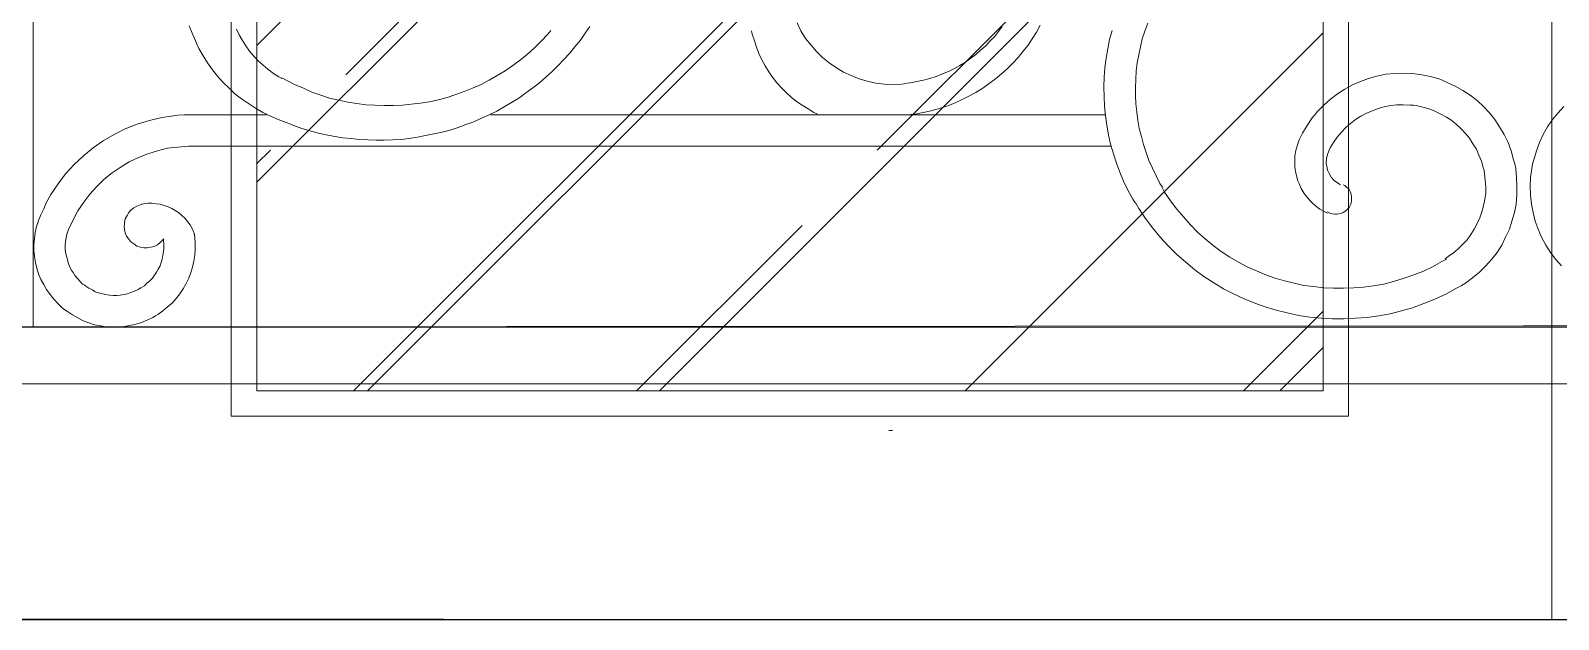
# Model space of a CAD drawing. Header units: millimetres. Extents: x -9564 to 494436, y -140371 to 4257.
# Drawn here: x 110.284 to 110.885, y 116.946 to 117.178 of the extents above; entities that cross this region are included whole.
import ezdxf
from ezdxf.enums import TextEntityAlignment as Align

# ---------------------------------------------------------------- set-up
doc = ezdxf.new("R2010")
doc.units = ezdxf.units.MM
doc.header["$MEASUREMENT"] = 0
doc.linetypes.add('HIDDEN2', pattern=[0.1875, 0.125, -0.0625])
doc.linetypes.add('SLD-Solid', pattern=[0])
for name, color, linetype, lineweight in [('0.05', 252, 'Continuous', 5), ('09-Arsiran', 8, 'Continuous', 5), ('AS', 8, 'HIDDEN2', 5), ('DOOR OPENING', 4, 'SLD-Solid', 5), ('XR-KOP A3_MOZART$0$A-TXTKOP', 3, 'Continuous', 5)]:
    doc.layers.add(name, color=color, linetype=linetype, lineweight=lineweight)
doc.styles.add('HAND', font='ROMAND.SHX', dxfattribs={"width": 0.8, "height": 250})
doc.styles.add('XR-KOP A3_MOZART$0$ROMAND', font='romand.shx', dxfattribs={"height": 2, "bigfont": 'bigfont.shx'})

# ---------------------------------------------------------------- blocks, each defined once
blk = doc.blocks.new('j1')
at = {"layer": '09-Arsiran'}
h = blk.add_hatch(dxfattribs=at)
h.set_pattern_fill('AR-RROOF', color=256, scale=0.005, angle=45)
h.set_pattern_definition([(45, (0.02591, 0), (0.107763073, 0.287368196), [1.905, -0.254, 0.635, -0.127]), (45, (0.10044, 0.16434), (-0.20923997, 0.029634845), [0.381, -0.04191, 0.762, -0.09525]), (45, (-0.005524, 0.12123), (0.406805602, 0.527141034), [1.016, -0.1778, 0.508, -0.127])])
h.paths.add_polyline_path([(343.988, 201.51922), (343.93007, 201.51922), (343.5702, 201.51922), (343.5702, 200.72589), (343.988, 200.72589)])
h.paths.add_polyline_path([(343.5702, 199.91256), (343.988, 199.91256), (343.988, 200.70589), (343.5702, 200.70589)])
h.paths.add_polyline_path([(343.5702, 199.89256), (343.5702, 199.04853), (343.93007, 199.04853), (343.988, 199.04853), (343.988, 199.89256)])
h.paths.add_polyline_path([(342.9704, 199.04853), (343.22033, 199.04853), (343.3902, 199.04853), (343.3902, 199.89256), (343.22033, 199.89256), (342.9704, 199.89256)])
h.paths.add_polyline_path([(343.3902, 200.70589), (343.22033, 200.70589), (342.9704, 200.70589), (342.9704, 199.91256), (343.22033, 199.91256), (343.3902, 199.91256)])
h.paths.add_polyline_path([(342.9704, 200.72589), (343.22033, 200.72589), (343.3902, 200.72589), (343.3902, 201.51922), (343.22033, 201.51922), (342.9704, 201.51922)])
at = {"layer": 'DOOR OPENING'}
blk.add_line((343.4802, 201.60922), (343.4802, 198.95853), dxfattribs=at)
for points in [[(342.9604, 201.52922), (342.9604, 199.03853), (343.4002, 199.03853), (343.4002, 201.52922)], [(343.3902, 200.70589), (343.3902, 199.04853), (343.22033, 199.04853), (342.9704, 199.04853), (342.9704, 200.70589), (343.22033, 200.70589)]]:
    blk.add_lwpolyline(points, close=True, dxfattribs=at)
blk = doc.blocks.new('DRHRH')
at = {"layer": '0.05'}
for p, q in [((672.788, -35.3462), (672.788, -30.7508)), ((673.6124, -33.7534), (673.628, -33.7935)), ((673.628, -33.7935), (673.646, -33.8338)), ((673.8627, -33.7712), (673.876, -33.8025)), ((673.876, -33.8025), (673.8939, -33.8315)), ((675.4712, -33.836), (675.5069, -33.798)), ((675.5069, -33.798), (675.5225, -33.7779)), ((675.6789, -33.8292), (675.7035, -33.7935)), ((675.7035, -33.7935), (675.7281, -33.7578)), ((676.5815, -33.7801), (676.5859, -33.798)), ((676.5859, -33.798), (676.5972, -33.8338)), ((676.8227, -33.7377), (676.8429, -33.7801)), ((676.8429, -33.7801), (676.8674, -33.8204)), ((677.866, -33.8114), (677.8861, -33.7847)), ((677.8861, -33.7847), (677.9063, -33.7578)), ((678.0648, -33.8225), (678.0873, -33.7868)), ((678.0873, -33.7868), (678.1073, -33.7511)), ((678.4871, -33.7779), (678.4737, -33.8271)), ((678.6591, -33.7824), (678.6457, -33.8225)), ((678.6748, -33.74), (678.6591, -33.7824)), ((673.646, -33.8338), (673.6638, -33.874)), ((673.6638, -33.874), (673.6861, -33.9119)), ((673.8939, -33.8315), (673.9118, -33.8605)), ((673.9118, -33.8605), (673.9318, -33.8874)), ((673.9318, -33.8874), (673.9543, -33.9142)), ((675.3996, -33.903), (675.4354, -33.8695)), ((675.4354, -33.8695), (675.4712, -33.836)), ((675.6231, -33.8985), (675.6499, -33.8651)), ((675.6499, -33.8651), (675.6789, -33.8292)), ((676.5972, -33.8338), (676.6083, -33.8672)), ((676.6083, -33.8672), (676.6217, -33.9008)), ((676.8674, -33.8204), (676.8965, -33.8561)), ((676.8965, -33.8561), (676.9255, -33.8897)), ((676.9255, -33.8897), (676.9567, -33.9208)), ((677.7677, -33.9052), (677.7923, -33.8829)), ((677.7923, -33.8829), (677.8191, -33.8605)), ((677.8191, -33.8605), (677.8414, -33.836)), ((677.8414, -33.836), (677.866, -33.8114)), ((677.9911, -33.9208), (678.0157, -33.8897)), ((678.0157, -33.8897), (678.0425, -33.8561)), ((678.0425, -33.8561), (678.0648, -33.8225)), ((678.4648, -33.8762), (678.4558, -33.9254)), ((678.4737, -33.8271), (678.4648, -33.8762)), ((678.6368, -33.8651), (678.6278, -33.9075)), ((678.6457, -33.8225), (678.6368, -33.8651)), ((673.6861, -33.9119), (673.7084, -33.9499)), ((673.7084, -33.9499), (673.7353, -33.9857)), ((673.9543, -33.9142), (673.9766, -33.9388)), ((673.9766, -33.9388), (674.0034, -33.9611)), ((674.0034, -33.9611), (674.028, -33.9834)), ((675.2812, -33.9924), (675.3215, -33.9634)), ((675.3215, -33.9634), (675.3617, -33.9342)), ((675.3617, -33.9342), (675.3996, -33.903)), ((675.5292, -33.9947), (675.5605, -33.9634)), ((675.5605, -33.9634), (675.5918, -33.9321)), ((675.5918, -33.9321), (675.6231, -33.8985)), ((676.6217, -33.9008), (676.6373, -33.9342)), ((676.6373, -33.9342), (676.6552, -33.9655)), ((676.6552, -33.9655), (676.673, -33.9968)), ((676.9567, -33.9208), (676.9926, -33.9499)), ((676.9926, -33.9499), (677.0305, -33.9767)), ((677.6538, -33.9789), (677.6828, -33.9634)), ((677.6828, -33.9634), (677.7119, -33.9455)), ((677.7119, -33.9455), (677.741, -33.9254)), ((677.741, -33.9254), (677.7677, -33.9052)), ((677.9331, -33.9812), (677.9621, -33.9521)), ((677.9621, -33.9521), (677.9911, -33.9208)), ((678.4558, -33.9254), (678.4491, -33.9767)), ((678.619, -33.9499), (678.6144, -33.9924)), ((678.6278, -33.9075), (678.619, -33.9499)), ((673.7353, -33.9857), (673.7621, -34.0192)), ((673.7621, -34.0192), (673.7911, -34.0527)), ((673.7911, -34.0527), (673.8224, -34.0817)), ((674.028, -33.9834), (674.057, -34.0058)), ((674.057, -34.0058), (674.086, -34.0237)), ((674.086, -34.0237), (674.1017, -34.0325)), ((674.1017, -34.0281), (674.124, -34.0415)), ((674.124, -34.0415), (674.1687, -34.0638)), ((675.1539, -34.0638), (675.1964, -34.0415)), ((675.1964, -34.0415), (675.2388, -34.0169)), ((675.2388, -34.0169), (675.2812, -33.9924)), ((675.4622, -34.0549), (675.4958, -34.0259)), ((675.4958, -34.0259), (675.5292, -33.9947)), ((676.673, -33.9968), (676.6932, -34.0259)), ((676.6932, -34.0259), (676.7155, -34.0549)), ((677.0305, -33.9767), (677.0684, -33.9991)), ((677.0684, -33.9991), (677.1087, -34.0169)), ((677.1087, -34.0169), (677.1512, -34.0348)), ((677.1512, -34.0348), (677.1936, -34.0459)), ((677.1936, -34.0459), (677.2383, -34.0571)), ((677.4214, -34.0549), (677.455, -34.0482)), ((677.455, -34.0482), (677.4907, -34.0415)), ((677.4907, -34.0415), (677.5243, -34.0325)), ((677.5243, -34.0325), (677.5577, -34.0214)), ((677.5577, -34.0214), (677.5913, -34.008)), ((677.5913, -34.008), (677.6226, -33.9947)), ((677.6226, -33.9947), (677.6538, -33.9789)), ((677.837, -34.0594), (677.8705, -34.0348)), ((677.8705, -34.0348), (677.9018, -34.008)), ((677.9018, -34.008), (677.9331, -33.9812)), ((678.4447, -34.0259), (678.4424, -34.0772)), ((678.4491, -33.9767), (678.4447, -34.0259)), ((678.6122, -34.0371), (678.61, -34.0795)), ((678.6144, -33.9924), (678.6122, -34.0371)), ((679.7985, -34.0482), (679.7561, -34.0661)), ((679.8409, -34.0325), (679.7985, -34.0482)), ((679.8856, -34.0192), (679.8409, -34.0325)), ((679.9325, -34.0102), (679.8856, -34.0192)), ((679.9795, -34.0058), (679.9325, -34.0102)), ((680.0263, -34.0035), (679.9795, -34.0058)), ((680.0733, -34.0058), (680.0263, -34.0035)), ((680.0979, -34.0102), (680.0733, -34.0058)), ((680.1225, -34.0125), (680.0979, -34.0102)), ((680.167, -34.0214), (680.1225, -34.0125)), ((680.214, -34.0348), (680.167, -34.0214)), ((680.2565, -34.0527), (680.214, -34.0348)), ((680.2989, -34.0728), (680.2565, -34.0527)), ((673.8224, -34.0817), (673.8537, -34.113)), ((673.8537, -34.113), (673.8894, -34.1398)), ((674.1687, -34.0638), (674.2156, -34.0839)), ((674.2156, -34.0839), (674.2603, -34.1041)), ((674.2603, -34.1041), (674.3073, -34.1197)), ((674.3073, -34.1197), (674.3541, -34.1354)), ((674.9282, -34.1442), (674.9752, -34.1331)), ((674.9752, -34.1331), (675.0198, -34.1175)), ((675.0198, -34.1175), (675.0645, -34.1018)), ((675.0645, -34.1018), (675.1092, -34.0839)), ((675.1092, -34.0839), (675.1539, -34.0638)), ((675.3528, -34.1354), (675.3728, -34.1219)), ((675.3728, -34.1219), (675.3908, -34.1085)), ((675.3908, -34.1085), (675.4265, -34.0817)), ((675.4265, -34.0817), (675.4622, -34.0549)), ((676.7155, -34.0549), (676.74, -34.0817)), ((676.74, -34.0817), (676.7646, -34.1064)), ((676.7646, -34.1064), (676.7915, -34.1309)), ((676.7915, -34.1309), (676.8205, -34.1532)), ((677.2383, -34.0571), (677.2852, -34.0617)), ((677.2852, -34.0617), (677.3299, -34.0638)), ((677.3299, -34.0638), (677.3769, -34.0617)), ((677.3769, -34.0617), (677.4014, -34.0594)), ((677.4036, -34.0571), (677.4214, -34.0549)), ((677.6918, -34.1442), (677.7297, -34.1264)), ((677.7297, -34.1264), (677.7677, -34.1064)), ((677.7677, -34.1064), (677.8035, -34.0839)), ((677.8035, -34.0839), (677.837, -34.0594)), ((678.4424, -34.0772), (678.4447, -34.1287)), ((678.4447, -34.1287), (678.447, -34.1778)), ((678.61, -34.0795), (678.61, -34.1219)), ((678.61, -34.1219), (678.6122, -34.1667)), ((679.6779, -34.113), (679.6399, -34.1421)), ((679.7158, -34.0884), (679.6779, -34.113)), ((679.7561, -34.0661), (679.7158, -34.0884)), ((680.3392, -34.0951), (680.2989, -34.0728)), ((680.3772, -34.1197), (680.3392, -34.0951)), ((680.415, -34.1488), (680.3772, -34.1197)), ((673.8894, -34.1398), (673.9251, -34.1644)), ((673.9251, -34.1644), (673.9631, -34.1889)), ((673.9631, -34.1889), (674.0011, -34.2114)), ((674.0011, -34.2114), (674.0213, -34.2202)), ((674.3541, -34.1354), (674.4033, -34.1465)), ((674.4033, -34.1465), (674.4502, -34.1577)), ((674.4502, -34.1577), (674.4971, -34.1644)), ((674.4971, -34.1644), (674.5462, -34.1711)), ((674.5462, -34.1711), (674.5931, -34.1734)), ((674.5931, -34.1734), (674.6424, -34.1755)), ((674.6424, -34.1755), (674.6915, -34.1755)), ((674.6915, -34.1755), (674.7384, -34.1734)), ((674.7384, -34.1734), (674.7852, -34.1688)), ((674.7852, -34.1688), (674.8344, -34.1621)), ((674.8344, -34.1621), (674.8814, -34.1555)), ((674.8814, -34.1555), (674.9282, -34.1442)), ((675.1964, -34.2247), (675.2365, -34.2046)), ((675.2365, -34.2046), (675.2768, -34.1822)), ((675.2768, -34.1822), (675.3148, -34.1599)), ((675.3148, -34.1599), (675.3528, -34.1354)), ((676.8205, -34.1532), (676.8496, -34.1734)), ((676.8496, -34.1734), (676.8809, -34.1934)), ((676.8809, -34.1934), (676.9122, -34.2114)), ((676.9122, -34.2114), (676.93, -34.2202)), ((677.446, -34.2202), (677.4884, -34.2114)), ((677.4884, -34.2114), (677.531, -34.2024)), ((677.531, -34.2024), (677.5734, -34.1912)), ((677.5734, -34.1912), (677.6136, -34.1778)), ((677.6136, -34.1778), (677.6538, -34.1621)), ((677.6538, -34.1621), (677.6918, -34.1442)), ((678.447, -34.1778), (678.4514, -34.2292)), ((678.6122, -34.1667), (678.6167, -34.2091)), ((678.6167, -34.2091), (678.6234, -34.2538)), ((679.5729, -34.2046), (679.5438, -34.2404)), ((679.6063, -34.1711), (679.5729, -34.2046)), ((679.6399, -34.1421), (679.6063, -34.1711)), ((679.8611, -34.2024), (679.8298, -34.2158)), ((679.8923, -34.1912), (679.8611, -34.2024)), ((679.9236, -34.1822), (679.8923, -34.1912)), ((679.9571, -34.1755), (679.9236, -34.1822)), ((679.9906, -34.1711), (679.9571, -34.1755)), ((680.0242, -34.1711), (679.9906, -34.1711)), ((680.0599, -34.1734), (680.0242, -34.1711)), ((680.0778, -34.1734), (680.0599, -34.1734)), ((680.0933, -34.1755), (680.0778, -34.1734)), ((680.1269, -34.1845), (680.0933, -34.1755)), ((680.1605, -34.1934), (680.1269, -34.1845)), ((680.1917, -34.2046), (680.1605, -34.1934)), ((680.2229, -34.2202), (680.1917, -34.2046)), ((680.4486, -34.1801), (680.415, -34.1488)), ((680.4799, -34.2135), (680.4486, -34.1801)), ((680.5089, -34.2492), (680.4799, -34.2135)), ((680.8417, -34.2135), (680.8127, -34.2492)), ((680.873, -34.1801), (680.8417, -34.2135)), ((673.3376, -34.2738), (673.2751, -34.2984)), ((673.4024, -34.2538), (673.3376, -34.2738)), ((673.4672, -34.2381), (673.4024, -34.2538)), ((673.5186, -34.2314), (673.4672, -34.2381)), ((673.5521, -34.2269), (673.5186, -34.2314)), ((673.5856, -34.2247), (673.5521, -34.2269)), ((673.6214, -34.2247), (673.5856, -34.2247)), ((674.0213, -34.2247), (673.6191, -34.2247)), ((673.637, -34.2247), (673.6214, -34.2247)), ((674.019, -34.2202), (674.0391, -34.2292)), ((674.0391, -34.2292), (674.0816, -34.2492)), ((674.0816, -34.2492), (674.124, -34.2649)), ((674.124, -34.2649), (674.1643, -34.2805)), ((674.1643, -34.2805), (674.2067, -34.2962)), ((674.9908, -34.3051), (675.0332, -34.2918)), ((675.0332, -34.2918), (675.0735, -34.2761)), ((675.0735, -34.2761), (675.1159, -34.2605)), ((675.1159, -34.2605), (675.1561, -34.2425)), ((675.1561, -34.2425), (675.1964, -34.2247)), ((678.4491, -34.2247), (675.2054, -34.2247)), ((677.4237, -34.2225), (677.446, -34.2202)), ((678.4514, -34.2292), (678.4581, -34.2784)), ((678.4581, -34.2784), (678.467, -34.3297)), ((678.6234, -34.2538), (678.6301, -34.2962)), ((679.5171, -34.2805), (679.4925, -34.3208)), ((679.5438, -34.2404), (679.5171, -34.2805)), ((679.7203, -34.2918), (679.6979, -34.3164)), ((679.7449, -34.2694), (679.7203, -34.2918)), ((679.7716, -34.2492), (679.7449, -34.2694)), ((679.8008, -34.2314), (679.7716, -34.2492)), ((679.8298, -34.2158), (679.8008, -34.2314)), ((680.252, -34.2359), (680.2229, -34.2202)), ((680.281, -34.2538), (680.252, -34.2359)), ((680.3056, -34.2761), (680.281, -34.2538)), ((680.3302, -34.2984), (680.3056, -34.2761)), ((680.5335, -34.2872), (680.5089, -34.2492)), ((680.558, -34.3275), (680.5335, -34.2872)), ((680.7859, -34.2872), (680.7636, -34.3275)), ((680.8127, -34.2492), (680.7859, -34.2872)), ((673.1589, -34.3609), (673.1053, -34.3989)), ((673.217, -34.3275), (673.1589, -34.3609)), ((673.2751, -34.2984), (673.217, -34.3275)), ((674.2067, -34.2962), (674.2514, -34.3096)), ((674.2514, -34.3096), (674.2938, -34.3208)), ((674.2938, -34.3208), (674.3363, -34.3297)), ((674.3363, -34.3297), (674.381, -34.3386)), ((674.381, -34.3386), (674.4234, -34.3454)), ((674.4234, -34.3454), (674.4681, -34.3498)), ((674.4681, -34.3498), (674.5105, -34.3542)), ((674.5105, -34.3542), (674.5552, -34.3565)), ((674.5552, -34.3565), (674.5998, -34.3588)), ((674.5998, -34.3588), (674.6424, -34.3588)), ((674.6424, -34.3588), (674.687, -34.3565)), ((674.687, -34.3565), (674.7317, -34.3542)), ((674.7317, -34.3542), (674.7741, -34.3498)), ((674.7741, -34.3498), (674.8188, -34.3431)), ((674.8188, -34.3431), (674.8612, -34.3342)), ((674.8612, -34.3342), (674.9037, -34.3252)), ((674.9037, -34.3252), (674.9484, -34.3164)), ((674.9484, -34.3164), (674.9908, -34.3051)), ((678.467, -34.3297), (678.4781, -34.3788)), ((678.6301, -34.2962), (678.6412, -34.3386)), ((678.6412, -34.3386), (678.6524, -34.3811)), ((679.4745, -34.3565), (679.4656, -34.3834)), ((679.4812, -34.3431), (679.4745, -34.3565)), ((679.4925, -34.3208), (679.4812, -34.3431)), ((679.6555, -34.3699), (679.6376, -34.3989)), ((679.6756, -34.3431), (679.6555, -34.3699)), ((679.6979, -34.3164), (679.6756, -34.3431)), ((680.3526, -34.3229), (680.3302, -34.2984)), ((680.3749, -34.3476), (680.3526, -34.3229)), ((680.3927, -34.3766), (680.3749, -34.3476)), ((680.5782, -34.3699), (680.558, -34.3275)), ((680.5939, -34.4146), (680.5782, -34.3699)), ((680.7435, -34.3699), (680.7279, -34.4146)), ((680.7636, -34.3275), (680.7435, -34.3699)), ((673.0539, -34.4414), (673.0047, -34.4861)), ((673.1053, -34.3989), (673.0539, -34.4414)), ((673.3443, -34.4504), (673.2952, -34.4726)), ((673.3934, -34.4302), (673.3443, -34.4504)), ((673.4449, -34.4146), (673.3934, -34.4302)), ((673.4984, -34.4012), (673.4449, -34.4146)), ((673.5521, -34.3945), (673.4984, -34.4012)), ((673.608, -34.3901), (673.5521, -34.3945)), ((673.6347, -34.3901), (673.608, -34.3901)), ((678.4804, -34.3901), (673.6191, -34.3901)), ((678.4781, -34.3788), (678.4938, -34.4302)), ((678.4938, -34.4302), (678.5094, -34.4794)), ((678.6524, -34.3811), (678.6658, -34.4235)), ((678.6658, -34.4235), (678.6815, -34.4659)), ((679.4566, -34.4124), (679.4522, -34.4414)), ((679.4522, -34.4414), (679.4522, -34.4705)), ((679.4656, -34.3834), (679.4566, -34.4124)), ((679.6198, -34.4526), (679.6175, -34.4794)), ((679.6265, -34.4281), (679.6198, -34.4526)), ((679.6309, -34.4168), (679.6265, -34.4281)), ((679.6376, -34.3989), (679.6309, -34.4146)), ((680.4106, -34.4056), (680.3927, -34.3766)), ((680.424, -34.4369), (680.4106, -34.4056)), ((680.4375, -34.4682), (680.424, -34.4369)), ((680.6072, -34.4615), (680.5939, -34.4146)), ((680.7279, -34.4146), (680.7144, -34.4615)), ((672.96, -34.5352), (672.9199, -34.5889)), ((673.0047, -34.4861), (672.96, -34.5352)), ((673.2059, -34.5308), (673.1634, -34.5642)), ((673.2483, -34.5018), (673.2059, -34.5308)), ((673.2952, -34.4726), (673.2483, -34.5018)), ((678.5094, -34.4794), (678.5274, -34.5264)), ((678.5274, -34.5264), (678.5474, -34.5755)), ((678.6815, -34.4659), (678.6994, -34.5062)), ((678.6994, -34.5062), (678.7194, -34.5464)), ((679.4522, -34.4705), (679.4522, -34.5018)), ((679.4522, -34.5018), (679.4566, -34.5308)), ((679.4566, -34.5308), (679.4634, -34.5598)), ((679.6175, -34.4794), (679.6221, -34.5039)), ((679.6221, -34.5039), (679.6242, -34.5174)), ((679.6242, -34.5174), (679.6309, -34.5308)), ((679.6309, -34.5308), (679.6443, -34.5531)), ((680.4463, -34.5018), (680.4375, -34.4682)), ((680.4509, -34.5174), (680.4463, -34.5018)), ((680.453, -34.5352), (680.4509, -34.5174)), ((680.4576, -34.5688), (680.453, -34.5352)), ((680.6139, -34.4838), (680.6072, -34.4615)), ((680.6184, -34.5085), (680.6139, -34.4838)), ((680.6229, -34.5554), (680.6184, -34.5085)), ((680.7033, -34.5085), (680.6966, -34.5554)), ((680.7077, -34.4838), (680.7033, -34.5085)), ((680.7144, -34.4615), (680.7077, -34.4838)), ((672.9199, -34.5889), (672.8819, -34.6446)), ((673.1254, -34.6022), (673.0874, -34.6425)), ((673.1634, -34.5642), (673.1254, -34.6022)), ((678.5474, -34.5755), (678.5698, -34.6224)), ((678.7194, -34.5464), (678.7395, -34.5866)), ((678.7395, -34.5866), (678.753, -34.6068)), ((678.7507, -34.6089), (678.7641, -34.6335)), ((679.4634, -34.5598), (679.4679, -34.5732)), ((679.4679, -34.5732), (679.4745, -34.5866)), ((679.4745, -34.5866), (679.4858, -34.6135)), ((679.4858, -34.6135), (679.5014, -34.6402)), ((679.6443, -34.5531), (679.6599, -34.5709)), ((679.6599, -34.5709), (679.6823, -34.5866)), ((679.6823, -34.5866), (679.6935, -34.5934)), ((679.7158, -34.5978), (679.7069, -34.5934)), ((679.7248, -34.6068), (679.7158, -34.5978)), ((679.7338, -34.6135), (679.7248, -34.6068)), ((679.7403, -34.6224), (679.7338, -34.6135)), ((680.4597, -34.6045), (680.4576, -34.5688)), ((680.4597, -34.6381), (680.4597, -34.6045)), ((680.625, -34.6022), (680.6229, -34.5554)), ((680.625, -34.6492), (680.625, -34.6022)), ((680.6966, -34.5554), (680.6943, -34.6022)), ((680.6943, -34.6022), (680.6966, -34.6492)), ((672.8573, -34.6894), (672.8439, -34.7206)), ((672.8819, -34.6446), (672.8573, -34.6894)), ((673.0562, -34.6849), (673.0249, -34.7318)), ((673.0874, -34.6425), (673.0562, -34.6849)), ((673.3711, -34.6939), (673.36, -34.6961)), ((673.3934, -34.6916), (673.3711, -34.6939)), ((673.4159, -34.6916), (673.3934, -34.6916)), ((673.4381, -34.6939), (673.4159, -34.6916)), ((673.4583, -34.6961), (673.4381, -34.6939)), ((673.4806, -34.7028), (673.4583, -34.6961)), ((678.5698, -34.6224), (678.5965, -34.6693)), ((678.5965, -34.6693), (678.61, -34.6916)), ((678.6122, -34.6916), (678.6278, -34.7185)), ((678.7641, -34.6335), (678.7954, -34.6782)), ((678.7954, -34.6782), (678.8289, -34.7229)), ((679.5014, -34.6402), (679.5192, -34.6626)), ((679.5192, -34.6626), (679.5393, -34.6849)), ((679.5393, -34.6849), (679.5616, -34.7051)), ((679.7449, -34.6335), (679.7403, -34.6224)), ((679.7493, -34.6446), (679.7449, -34.6335)), ((679.7449, -34.7005), (679.7493, -34.6894)), ((679.7516, -34.6559), (679.7493, -34.6446)), ((679.7493, -34.6894), (679.7516, -34.6782)), ((679.7516, -34.6671), (679.7516, -34.6559)), ((679.7516, -34.6782), (679.7516, -34.6671)), ((680.4486, -34.7051), (680.4553, -34.6715)), ((680.4553, -34.6715), (680.4597, -34.6381)), ((680.6117, -34.7408), (680.6206, -34.6961)), ((680.6206, -34.6961), (680.625, -34.6492)), ((680.6966, -34.6492), (680.701, -34.6961)), ((680.701, -34.6961), (680.71, -34.7408)), ((672.8283, -34.7519), (672.8172, -34.7832)), ((672.8439, -34.7206), (672.8283, -34.7519)), ((673.0003, -34.7788), (672.9757, -34.8302)), ((673.0249, -34.7318), (673.0003, -34.7788)), ((673.2751, -34.7743), (673.2706, -34.7922)), ((673.284, -34.7564), (673.2751, -34.7743)), ((673.293, -34.7408), (673.284, -34.7564)), ((673.3041, -34.7274), (673.293, -34.7408)), ((673.3197, -34.7162), (673.3041, -34.7274)), ((673.3354, -34.7072), (673.3197, -34.7162)), ((673.3533, -34.7005), (673.3354, -34.7072)), ((673.3622, -34.6983), (673.3533, -34.7005)), ((673.5007, -34.7095), (673.4806, -34.7028)), ((673.5209, -34.7185), (673.5007, -34.7095)), ((673.5387, -34.7296), (673.5209, -34.7185)), ((673.5566, -34.7408), (673.5387, -34.7296)), ((673.5744, -34.7564), (673.5566, -34.7408)), ((673.5901, -34.7698), (673.5744, -34.7564)), ((673.6034, -34.7876), (673.5901, -34.7698)), ((678.6278, -34.7185), (678.6637, -34.7721)), ((678.6637, -34.7721), (678.7015, -34.8235)), ((678.8289, -34.7229), (678.8647, -34.7653)), ((678.8647, -34.7653), (678.9004, -34.8055)), ((679.5616, -34.7051), (679.5841, -34.7229)), ((679.5841, -34.7229), (679.6108, -34.7363)), ((679.6108, -34.7363), (679.6242, -34.7431)), ((679.6242, -34.7363), (679.6399, -34.7452)), ((679.6399, -34.7452), (679.6511, -34.7475)), ((679.6511, -34.7475), (679.6622, -34.7498)), ((679.6622, -34.7498), (679.6733, -34.7498)), ((679.6733, -34.7498), (679.6845, -34.7475)), ((679.6845, -34.7475), (679.6958, -34.7452)), ((679.6958, -34.7452), (679.7069, -34.7408)), ((679.7069, -34.7408), (679.7158, -34.7341)), ((679.7158, -34.7341), (679.7248, -34.7274)), ((679.7248, -34.7274), (679.7338, -34.7185)), ((679.7338, -34.7185), (679.7403, -34.7095)), ((679.7403, -34.7095), (679.7449, -34.7005)), ((680.415, -34.7989), (680.4285, -34.7676)), ((680.4285, -34.7676), (680.4396, -34.7363)), ((680.4396, -34.7363), (680.4486, -34.7051)), ((680.5983, -34.7855), (680.6117, -34.7408)), ((680.71, -34.7408), (680.7212, -34.7855)), ((672.7992, -34.8458), (672.7947, -34.8771)), ((672.8059, -34.8145), (672.7992, -34.8458)), ((672.8104, -34.7989), (672.8059, -34.8145)), ((672.8172, -34.7832), (672.8104, -34.8011)), ((672.9667, -34.8548), (672.9623, -34.8748)), ((672.9757, -34.8302), (672.9667, -34.8548)), ((672.969, -34.8458), (672.9667, -34.8548)), ((673.2706, -34.8033), (673.2684, -34.8122)), ((673.2684, -34.8122), (673.2706, -34.8302)), ((673.2706, -34.7922), (673.2706, -34.8033)), ((673.2706, -34.8302), (673.2751, -34.8481)), ((673.2751, -34.8481), (673.2817, -34.8659)), ((673.6169, -34.8055), (673.6034, -34.7876)), ((673.628, -34.8256), (673.6169, -34.8055)), ((673.637, -34.8458), (673.628, -34.8256)), ((673.6414, -34.8569), (673.637, -34.8458)), ((673.6414, -34.8703), (673.6393, -34.8548)), ((678.7015, -34.8235), (678.7418, -34.8726)), ((678.9004, -34.8055), (678.9384, -34.8435)), ((678.9384, -34.8435), (678.9786, -34.8793)), ((680.3615, -34.8838), (680.3816, -34.8569)), ((680.3816, -34.8569), (680.3995, -34.8279)), ((680.3995, -34.8279), (680.415, -34.7989)), ((680.5647, -34.8703), (680.5849, -34.8279)), ((680.5849, -34.8279), (680.5983, -34.7855)), ((680.7212, -34.7855), (680.7367, -34.8279)), ((680.7367, -34.8279), (680.7547, -34.8703)), ((672.7947, -34.8771), (672.7926, -34.9106)), ((672.7926, -34.9106), (672.7926, -34.9418)), ((672.96, -34.8926), (672.9579, -34.9128)), ((672.9579, -34.9128), (672.9579, -34.9329)), ((672.9579, -34.9329), (672.96, -34.9508)), ((672.9623, -34.8748), (672.96, -34.8926)), ((673.2817, -34.8659), (673.293, -34.8815)), ((673.293, -34.8815), (673.3041, -34.8949)), ((673.3041, -34.8949), (673.3197, -34.9061)), ((673.3197, -34.9061), (673.3354, -34.9172)), ((673.3354, -34.9172), (673.3443, -34.9195)), ((673.3443, -34.9195), (673.3533, -34.9239)), ((673.3533, -34.9239), (673.3734, -34.9262)), ((673.3734, -34.9262), (673.3913, -34.9262)), ((673.3913, -34.9262), (673.4091, -34.9239)), ((673.4091, -34.9239), (673.427, -34.9195)), ((673.427, -34.9195), (673.4449, -34.9106)), ((673.4449, -34.9106), (673.4583, -34.8993)), ((673.4583, -34.8993), (673.4717, -34.8859)), ((673.4717, -34.8859), (673.4784, -34.8793)), ((673.4761, -34.8905), (673.4761, -34.8793)), ((673.4784, -34.9083), (673.4761, -34.8905)), ((673.4761, -34.9485), (673.4784, -34.9285)), ((673.4784, -34.9285), (673.4784, -34.9083)), ((673.6437, -34.9039), (673.6414, -34.8703)), ((673.6414, -34.9663), (673.6437, -34.9352)), ((673.6437, -34.9352), (673.6437, -34.9039)), ((678.7418, -34.8726), (678.7842, -34.9172)), ((678.7842, -34.9172), (678.8289, -34.9619)), ((678.9786, -34.8793), (679.0211, -34.9151)), ((679.0211, -34.9151), (679.0635, -34.9463)), ((680.29, -34.953), (680.3146, -34.9329)), ((680.3146, -34.9329), (680.3392, -34.9083)), ((680.3392, -34.9083), (680.3615, -34.8838)), ((680.52, -34.9508), (680.5446, -34.9128)), ((680.5446, -34.9128), (680.5647, -34.8703)), ((680.7547, -34.8703), (680.777, -34.9128)), ((680.777, -34.9128), (680.8016, -34.9508)), ((672.7926, -34.9418), (672.7947, -34.9731)), ((672.7947, -34.9731), (672.8015, -35.0043)), ((672.8015, -35.0043), (672.8082, -35.0335)), ((672.96, -34.9508), (672.9646, -34.9709)), ((672.9646, -34.9709), (672.969, -34.9888)), ((672.969, -34.9888), (672.9735, -35.0066)), ((672.9735, -35.0066), (672.9802, -35.0245)), ((673.4583, -35.0222), (673.465, -35.0043)), ((673.465, -35.0043), (673.4694, -34.9865)), ((673.4694, -34.9865), (673.4739, -34.9663)), ((673.4739, -34.9663), (673.4761, -34.9485)), ((673.6303, -35.0289), (673.637, -34.9976)), ((673.637, -34.9976), (673.6414, -34.9663)), ((678.8289, -34.9619), (678.8758, -35.0022)), ((678.8758, -35.0022), (678.9228, -35.0423)), ((679.0635, -34.9463), (679.1082, -34.9753)), ((679.1082, -34.9753), (679.1551, -35.0022)), ((679.1551, -35.0022), (679.1998, -35.0268)), ((680.1783, -35.0268), (680.2275, -34.9999)), ((680.2275, -34.9999), (680.252, -34.9865)), ((680.2453, -34.9843), (680.2609, -34.9731)), ((680.2609, -34.9731), (680.29, -34.953)), ((680.4597, -35.0222), (680.491, -34.9888)), ((680.491, -34.9888), (680.52, -34.9508)), ((680.8016, -34.9508), (680.8306, -34.9888)), ((680.8306, -34.9888), (680.8597, -35.0222)), ((672.8082, -35.0335), (672.8172, -35.0648)), ((672.8172, -35.0648), (672.8283, -35.0938)), ((672.8283, -35.0938), (672.8439, -35.1206)), ((672.9802, -35.0245), (672.9892, -35.0423)), ((672.9892, -35.0423), (673.0003, -35.058)), ((673.0003, -35.058), (673.0092, -35.0736)), ((673.0092, -35.0736), (673.0226, -35.0893)), ((673.0226, -35.0893), (673.036, -35.1049)), ((673.389, -35.1139), (673.4047, -35.1005)), ((673.4047, -35.1005), (673.418, -35.087)), ((673.418, -35.087), (673.4293, -35.0715)), ((673.4293, -35.0715), (673.4404, -35.0558)), ((673.4404, -35.0558), (673.4493, -35.0402)), ((673.4493, -35.0402), (673.4583, -35.0222)), ((673.5968, -35.1161), (673.6101, -35.087)), ((673.6101, -35.087), (673.6214, -35.058)), ((673.6214, -35.058), (673.6303, -35.0289)), ((678.9228, -35.0423), (678.9719, -35.0781)), ((678.9719, -35.0781), (679.0232, -35.1116)), ((679.1998, -35.0268), (679.2489, -35.0491)), ((679.2489, -35.0491), (679.2981, -35.0692)), ((679.2981, -35.0692), (679.3472, -35.087)), ((679.3472, -35.087), (679.3964, -35.1005)), ((679.3964, -35.1005), (679.4478, -35.1139)), ((679.9728, -35.1049), (680.0242, -35.0893)), ((680.0242, -35.0893), (680.0755, -35.0715)), ((680.0755, -35.0715), (680.1269, -35.0513)), ((680.1269, -35.0513), (680.1783, -35.0268)), ((680.3526, -35.1139), (680.3905, -35.0848)), ((680.3905, -35.0848), (680.4263, -35.0558)), ((680.4263, -35.0558), (680.4597, -35.0222)), ((672.8439, -35.1206), (672.8596, -35.1473)), ((672.8596, -35.1473), (672.8774, -35.1742)), ((672.8774, -35.1742), (672.8976, -35.1988)), ((673.036, -35.1049), (673.0494, -35.1183)), ((673.0494, -35.1183), (673.0584, -35.1228)), ((673.0584, -35.1228), (673.0673, -35.1295)), ((673.0673, -35.1295), (673.083, -35.1406)), ((673.083, -35.1406), (673.1009, -35.1496)), ((673.1009, -35.1496), (673.1164, -35.1585)), ((673.1164, -35.1585), (673.1343, -35.1652)), ((673.1343, -35.1652), (673.1544, -35.1698)), ((673.1544, -35.1698), (673.1723, -35.1742)), ((673.1723, -35.1742), (673.1924, -35.1765)), ((673.1924, -35.1765), (673.2103, -35.1786)), ((673.2103, -35.1786), (673.2304, -35.1786)), ((673.2304, -35.1786), (673.2483, -35.1765)), ((673.2483, -35.1765), (673.2684, -35.1742)), ((673.2684, -35.1742), (673.2863, -35.1698)), ((673.2863, -35.1698), (673.3041, -35.163)), ((673.3041, -35.163), (673.3243, -35.1563)), ((673.3243, -35.1563), (673.3421, -35.1473)), ((673.3421, -35.1473), (673.3489, -35.1429)), ((673.3489, -35.1429), (673.3577, -35.1385)), ((673.3577, -35.1385), (673.3756, -35.1272)), ((673.3756, -35.1272), (673.389, -35.1139)), ((673.5431, -35.1943), (673.5633, -35.1698)), ((673.5633, -35.1698), (673.5811, -35.1429)), ((673.5811, -35.1429), (673.5968, -35.1161)), ((679.0232, -35.1116), (679.0747, -35.1429)), ((679.0747, -35.1429), (679.1282, -35.1698)), ((679.1282, -35.1698), (679.1841, -35.1965)), ((679.4478, -35.1139), (679.4991, -35.125)), ((679.4991, -35.125), (679.5505, -35.1318)), ((679.5505, -35.1318), (679.6041, -35.1385)), ((679.6041, -35.1385), (679.6555, -35.1406)), ((679.6555, -35.1406), (679.7092, -35.1406)), ((679.7092, -35.1406), (679.7628, -35.1385)), ((679.7628, -35.1385), (679.8142, -35.1339)), ((679.8142, -35.1339), (679.8678, -35.1272)), ((679.8678, -35.1272), (679.9213, -35.1183)), ((679.9213, -35.1183), (679.9728, -35.1049)), ((680.1917, -35.1988), (680.2498, -35.1719)), ((680.2498, -35.1719), (680.3056, -35.1406)), ((680.3056, -35.1406), (680.3346, -35.125)), ((680.3325, -35.125), (680.3526, -35.1139)), ((672.8976, -35.1988), (672.9199, -35.2233)), ((672.9199, -35.2233), (672.9422, -35.2435)), ((672.9422, -35.2435), (672.9556, -35.2546)), ((672.9556, -35.2546), (672.969, -35.2635)), ((673.4471, -35.2792), (673.4739, -35.259)), ((673.4739, -35.259), (673.4984, -35.2389)), ((673.4984, -35.2389), (673.523, -35.2189)), ((673.523, -35.2189), (673.5431, -35.1943)), ((679.1841, -35.1965), (679.2399, -35.2189)), ((679.2399, -35.2189), (679.2958, -35.2389)), ((679.2958, -35.2389), (679.3539, -35.2569)), ((679.3539, -35.2569), (679.4121, -35.2702)), ((679.9549, -35.2748), (680.0152, -35.259)), ((680.0152, -35.259), (680.0733, -35.2435)), ((680.0733, -35.2435), (680.1336, -35.2211)), ((680.1336, -35.2211), (680.1917, -35.1988)), ((680.6586, -35.3395), (669.8973, -35.3462)), ((672.969, -35.2635), (672.9959, -35.2815)), ((672.9959, -35.2815), (673.0249, -35.297)), ((673.0249, -35.297), (673.0517, -35.3127)), ((673.0517, -35.3127), (673.083, -35.3239)), ((673.083, -35.3239), (673.112, -35.3328)), ((673.112, -35.3328), (673.1433, -35.3395)), ((673.1433, -35.3395), (673.1746, -35.3439)), ((673.2371, -35.3439), (673.2684, -35.3418)), ((673.2684, -35.3418), (673.2997, -35.3373)), ((673.2997, -35.3373), (673.3309, -35.3306)), ((673.3309, -35.3306), (673.36, -35.3216)), ((673.36, -35.3216), (673.3913, -35.3082)), ((673.3913, -35.3082), (673.4203, -35.2948)), ((673.4203, -35.2948), (673.4337, -35.2859)), ((673.4337, -35.2859), (673.4471, -35.2792)), ((679.4121, -35.2702), (679.4723, -35.2836)), ((679.4723, -35.2836), (679.5304, -35.2926)), ((679.5304, -35.2926), (679.5908, -35.2993)), ((679.5908, -35.2993), (679.6511, -35.3015)), ((679.6511, -35.3015), (679.7113, -35.3015)), ((679.7113, -35.3015), (679.7716, -35.2993)), ((679.7716, -35.2993), (679.8342, -35.2948)), ((679.8342, -35.2948), (679.8946, -35.2859)), ((679.8946, -35.2859), (679.9549, -35.2748)), ((680.6586, -35.3395), (691.4245, -35.3462)), ((691.4245, -35.3462), (669.8973, -35.3462)), ((691.4245, -35.3462), (669.8973, -35.3462)), ((673.1746, -35.3439), (673.2059, -35.3439)), ((673.2059, -35.3439), (673.2371, -35.3439)), ((669.8973, -35.6456), (691.4245, -35.6456)), ((677.3076, -35.8913), (677.3276, -35.8913))]:
    blk.add_line(p, q, dxfattribs=at)
blk = doc.blocks.new('A$C2a879c63')
for p, q in [((136.47956, 15.64006), (146.10825, 15.64006)), ((138.79852, 15.64006), (140.79852, 15.64006)), ((139.36109, 15.64006), (138.86692, 15.64006))]:
    blk.add_line(p, q)
at = {"layer": 'AS'}
blk.add_line((134.37136, 15.64006), (154.18516, 15.64006), dxfattribs=at)
blk.add_blockref('j1', (-203.6828, -183.31846))
at = {"xscale": 0.07453256964518581, "yscale": 0.07453256964518581, "zscale": 0.07453256964518581}
blk.add_blockref('DRHRH', (89.05497, 18.38957), dxfattribs=at)
at = {"color": 4, "style": 'HAND'}
for tag, height, rotation, p in [('DRY.WASHER', 0.054, 0, (11.93663, 24.91225)), ('PATIO', 0.135, 0, (20.96655, 21.56957)), ('GENSET', 0.135, 0, (18.21566, 17.10449)), ('PLANTERBOX', 0.135, 90, (22.16897, 13.29588)), ('PLANTERBOX', 0.135, 0, (18.52245, 11.56325)), ('PATIO', 0.135, 0, (400.03955, 10.82101)), ('CARPORT', 0.135, 0, (12.15696, 9.7744)), ('CARPORT', 0.135, 0, (20.62021, 9.7744))]:
    blk.add_attdef(tag, text='', height=height, rotation=rotation, dxfattribs=at).set_placement(p, align=Align.MIDDLE)
at = {"layer": 'XR-KOP A3_MOZART$0$A-TXTKOP', "style": 'XR-KOP A3_MOZART$0$ROMAND'}
for tag, p in [('1:200', (37.04676, 3.18795)), ('1:100', (79.04676, 3.18795)), ('1:100', (121.04676, 3.18795)), ('1:100', (163.04676, 3.18795)), ('1:100', (205.04676, 3.18795)), ('1:100', (247.04676, 3.18795)), ('1:100', (289.04676, 3.18795)), ('1:100', (331.04676, 3.18795)), ('1:100', (373.04676, 3.18795)), ('1:100', (415.04676, 3.18795)), ('1:100', (457.04676, 3.18795)), ('1:100', (499.04676, 3.18795))]:
    blk.add_attdef(tag, text='', height=0.12959, dxfattribs=at).set_placement(p, align=Align.MIDDLE)

msp = doc.modelspace()

# ---------------------------------------------------------------- block references
msp.add_blockref('A$C2a879c63', (-28.91482, 101.30577))

doc.saveas('drawing.dxf')
